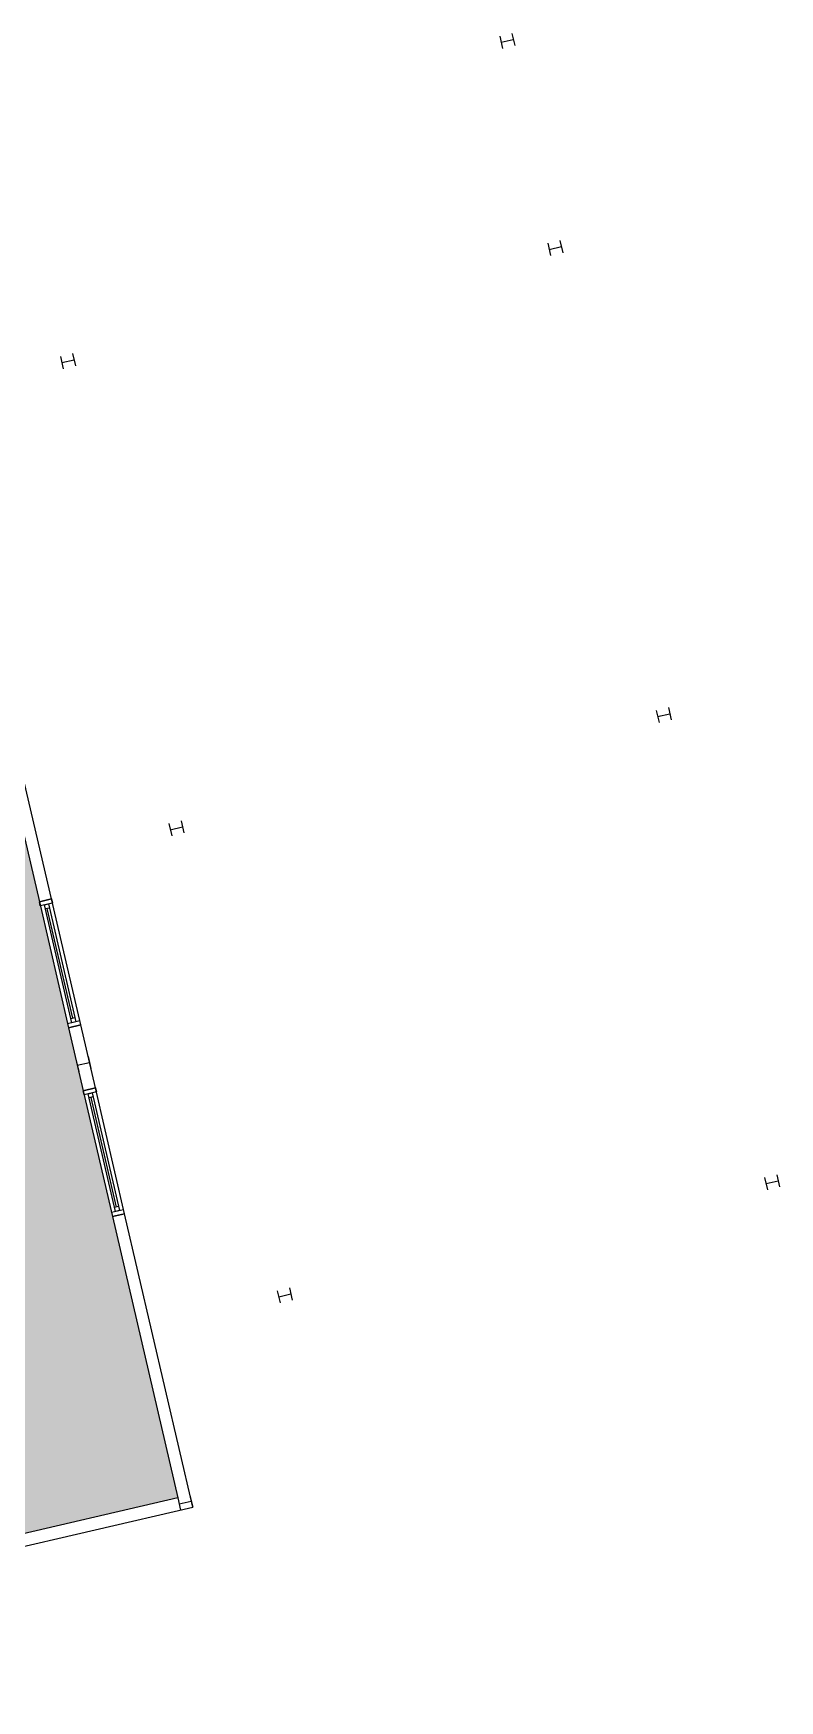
# Model space of a CAD drawing. Header units: inches. Extents: x 69199117 to 69200699, y 27664316 to 27667609.
# Drawn here: x 69200341 to 69200699, y 27664355 to 27665154 of the extents above; entities that cross this region are included whole.
import ezdxf

# ---------------------------------------------------------------- set-up
doc = ezdxf.new("R2010")
doc.units = ezdxf.units.IN
doc.header["$LTSCALE"] = 10
doc.header["$MEASUREMENT"] = 0
for name, color, linetype in [('A-COLS', 5, 'CONTINUOUS'), ('A-GLAZ', 1, 'CONTINUOUS'), ('A-WALL', 5, 'CONTINUOUS'), ('Rooms-Category-Color', 7, 'CONTINUOUS'), ('Rooms-College-Color', 7, 'CONTINUOUS'), ('Rooms-Department-Color', 7, 'CONTINUOUS'), ('Rooms-Division-Color', 7, 'CONTINUOUS')]:
    doc.layers.add(name, color=color, linetype=linetype)

msp = doc.modelspace()

# ---------------------------------------------------------------- hatches: boundary and pattern name
at = {"layer": 'Rooms-Category-Color', "true_color": 0xffe090}
msp.add_hatch(color=41, dxfattribs=at).paths.add_polyline_path([(69199846.07, 27664980.92), (69199973.19, 27665010.44), (69199974.21, 27665006.05), (69199986.87, 27665008.99), (69200031.99, 27664814.65), (69200019.33, 27664811.71), (69200022.27, 27664799.04), (69200314.01, 27664866.8), (69200410.36, 27664451.83), (69199991.5, 27664354.58)])
at = {"layer": 'Rooms-College-Color', "true_color": 0xadadad}
msp.add_hatch(color=253, dxfattribs=at).paths.add_polyline_path([(69199846.07, 27664980.92), (69199973.19, 27665010.44), (69199974.21, 27665006.05), (69199986.87, 27665008.99), (69200031.99, 27664814.65), (69200019.33, 27664811.71), (69200022.27, 27664799.04), (69200314.01, 27664866.8), (69200410.36, 27664451.83), (69199991.5, 27664354.58)])
at = {"layer": 'Rooms-Department-Color', "true_color": 0x604aed}
msp.add_hatch(color=173, dxfattribs=at).paths.add_polyline_path([(69199846.07, 27664980.92), (69199973.19, 27665010.44), (69199974.21, 27665006.05), (69199986.87, 27665008.99), (69200031.99, 27664814.65), (69200019.33, 27664811.71), (69200022.27, 27664799.04), (69200314.01, 27664866.8), (69200410.36, 27664451.83), (69199991.5, 27664354.58)])
at = {"layer": 'Rooms-Division-Color', "true_color": 0x604aed}
msp.add_hatch(color=173, dxfattribs=at).paths.add_polyline_path([(69199846.07, 27664980.92), (69199973.19, 27665010.44), (69199974.21, 27665006.05), (69199986.87, 27665008.99), (69200031.99, 27664814.65), (69200019.33, 27664811.71), (69200022.27, 27664799.04), (69200314.01, 27664866.8), (69200410.36, 27664451.83), (69199991.5, 27664354.58)])

# ---------------------------------------------------------------- linework, layer by layer
at = {"layer": 'A-COLS'}
for p, q in [((69200570.63, 27665154.29), (69200571.99, 27665148.44)), ((69200564.79, 27665152.93), (69200566.15, 27665147.09)), ((69200565.47, 27665150.01), (69200571.31, 27665151.37)), ((69200587.86, 27665053.57), (69200589.22, 27665047.73)), ((69200588.54, 27665050.65), (69200594.38, 27665052.01)), ((69200593.7, 27665054.93), (69200595.06, 27665049.09)), ((69200354.08, 27664999.29), (69200355.44, 27664993.45)), ((69200354.76, 27664996.37), (69200360.6, 27664997.73)), ((69200359.92, 27665000.65), (69200361.28, 27664994.81)), ((69200639.88, 27664829.53), (69200641.24, 27664823.69)), ((69200640.56, 27664826.61), (69200646.4, 27664827.97)), ((69200645.72, 27664830.89), (69200647.08, 27664825.05)), ((69200406.1, 27664775.25), (69200407.45, 27664769.41)), ((69200406.78, 27664772.33), (69200412.62, 27664773.69)), ((69200411.94, 27664776.61), (69200413.3, 27664770.76)), ((69200361.5, 27664662.24), (69200362.86, 27664656.39)), ((69200362.18, 27664659.32), (69200368.03, 27664660.67)), ((69200367.35, 27664663.59), (69200368.7, 27664657.75)), ((69200691.9, 27664605.49), (69200693.25, 27664599.65)), ((69200692.58, 27664602.57), (69200698.42, 27664603.93)), ((69200697.74, 27664606.85), (69200699.1, 27664601.01)), ((69200458.12, 27664551.21), (69200459.47, 27664545.37)), ((69200458.8, 27664548.29), (69200464.64, 27664549.65)), ((69200463.96, 27664552.57), (69200465.32, 27664546.72)), ((69200410.36, 27664451.83), (69200411.71, 27664445.99)), ((69200411.03, 27664448.91), (69200416.88, 27664450.27)), ((69200416.2, 27664453.19), (69200417.56, 27664447.35))]:
    msp.add_line(p, q, dxfattribs=at)
at = {"layer": 'A-GLAZ'}
for p, q in [((69200349.82, 27664739.09), (69200343.97, 27664737.73)), ((69200343.97, 27664737.73), (69200358, 27664677.34)), ((69200363.84, 27664678.69), (69200349.82, 27664739.09)), ((69200359.49, 27664679.74), (69200346.37, 27664736.23)), ((69200348.78, 27664734.74), (69200346.83, 27664734.29)), ((69200360.01, 27664681.91), (69200347.8, 27664734.51)), ((69200348.32, 27664736.69), (69200361.44, 27664680.19)), ((69200360.99, 27664682.14), (69200359.04, 27664681.68)), ((69200358, 27664677.34), (69200363.84, 27664678.69)), ((69200370.85, 27664648.5), (69200365.01, 27664647.14)), ((69200365.01, 27664647.14), (69200379.03, 27664586.75)), ((69200380.53, 27664589.15), (69200367.41, 27664645.64)), ((69200369.81, 27664644.15), (69200367.86, 27664643.7)), ((69200381.05, 27664591.32), (69200368.84, 27664643.92)), ((69200369.36, 27664646.1), (69200382.47, 27664589.6)), ((69200384.88, 27664588.1), (69200370.85, 27664648.5)), ((69200379.03, 27664586.75), (69200384.88, 27664588.1)), ((69200382.02, 27664591.55), (69200380.07, 27664591.09))]:
    msp.add_line(p, q, dxfattribs=at)
at = {"layer": 'A-WALL'}
for p, q in [((69200329.95, 27664798.12), (69200343.97, 27664737.73)), ((69200349.82, 27664739.09), (69200335.8, 27664799.48)), ((69200343.97, 27664737.73), (69200349.82, 27664739.09)), ((69200343.97, 27664737.73), (69200349.82, 27664739.09)), ((69200344.43, 27664735.78), (69200343.97, 27664737.73)), ((69200349.82, 27664739.09), (69200350.27, 27664737.14)), ((69200350.27, 27664737.14), (69200344.43, 27664735.78)), ((69200346.37, 27664736.23), (69200348.32, 27664736.69)), ((69200363.39, 27664680.64), (69200357.54, 27664679.28)), ((69200357.54, 27664679.28), (69200358, 27664677.34)), ((69200358, 27664677.34), (69200363.84, 27664678.69)), ((69200363.84, 27664678.69), (69200358, 27664677.34)), ((69200358, 27664677.34), (69200365.01, 27664647.14)), ((69200361.44, 27664680.19), (69200359.49, 27664679.74)), ((69200363.84, 27664678.69), (69200363.39, 27664680.64)), ((69200370.85, 27664648.5), (69200363.84, 27664678.69)), ((69200365.01, 27664647.14), (69200370.85, 27664648.5)), ((69200365.01, 27664647.14), (69200370.85, 27664648.5)), ((69200365.46, 27664645.19), (69200365.01, 27664647.14)), ((69200371.31, 27664646.55), (69200365.46, 27664645.19)), ((69200367.41, 27664645.64), (69200369.36, 27664646.1)), ((69200370.85, 27664648.5), (69200371.31, 27664646.55)), ((69200384.42, 27664590.05), (69200378.58, 27664588.69)), ((69200378.58, 27664588.69), (69200379.03, 27664586.75)), ((69200379.03, 27664586.75), (69200384.88, 27664588.1)), ((69200384.88, 27664588.1), (69200379.03, 27664586.75)), ((69200379.03, 27664586.75), (69200410.36, 27664451.83)), ((69200382.47, 27664589.6), (69200380.53, 27664589.15)), ((69200384.88, 27664588.1), (69200384.42, 27664590.05)), ((69200417.56, 27664447.35), (69200384.88, 27664588.1)), ((69200410.36, 27664451.83), (69200194.11, 27664401.63)), ((69200195.46, 27664395.78), (69200417.56, 27664447.35))]:
    msp.add_line(p, q, dxfattribs=at)

doc.saveas('drawing.dxf')
